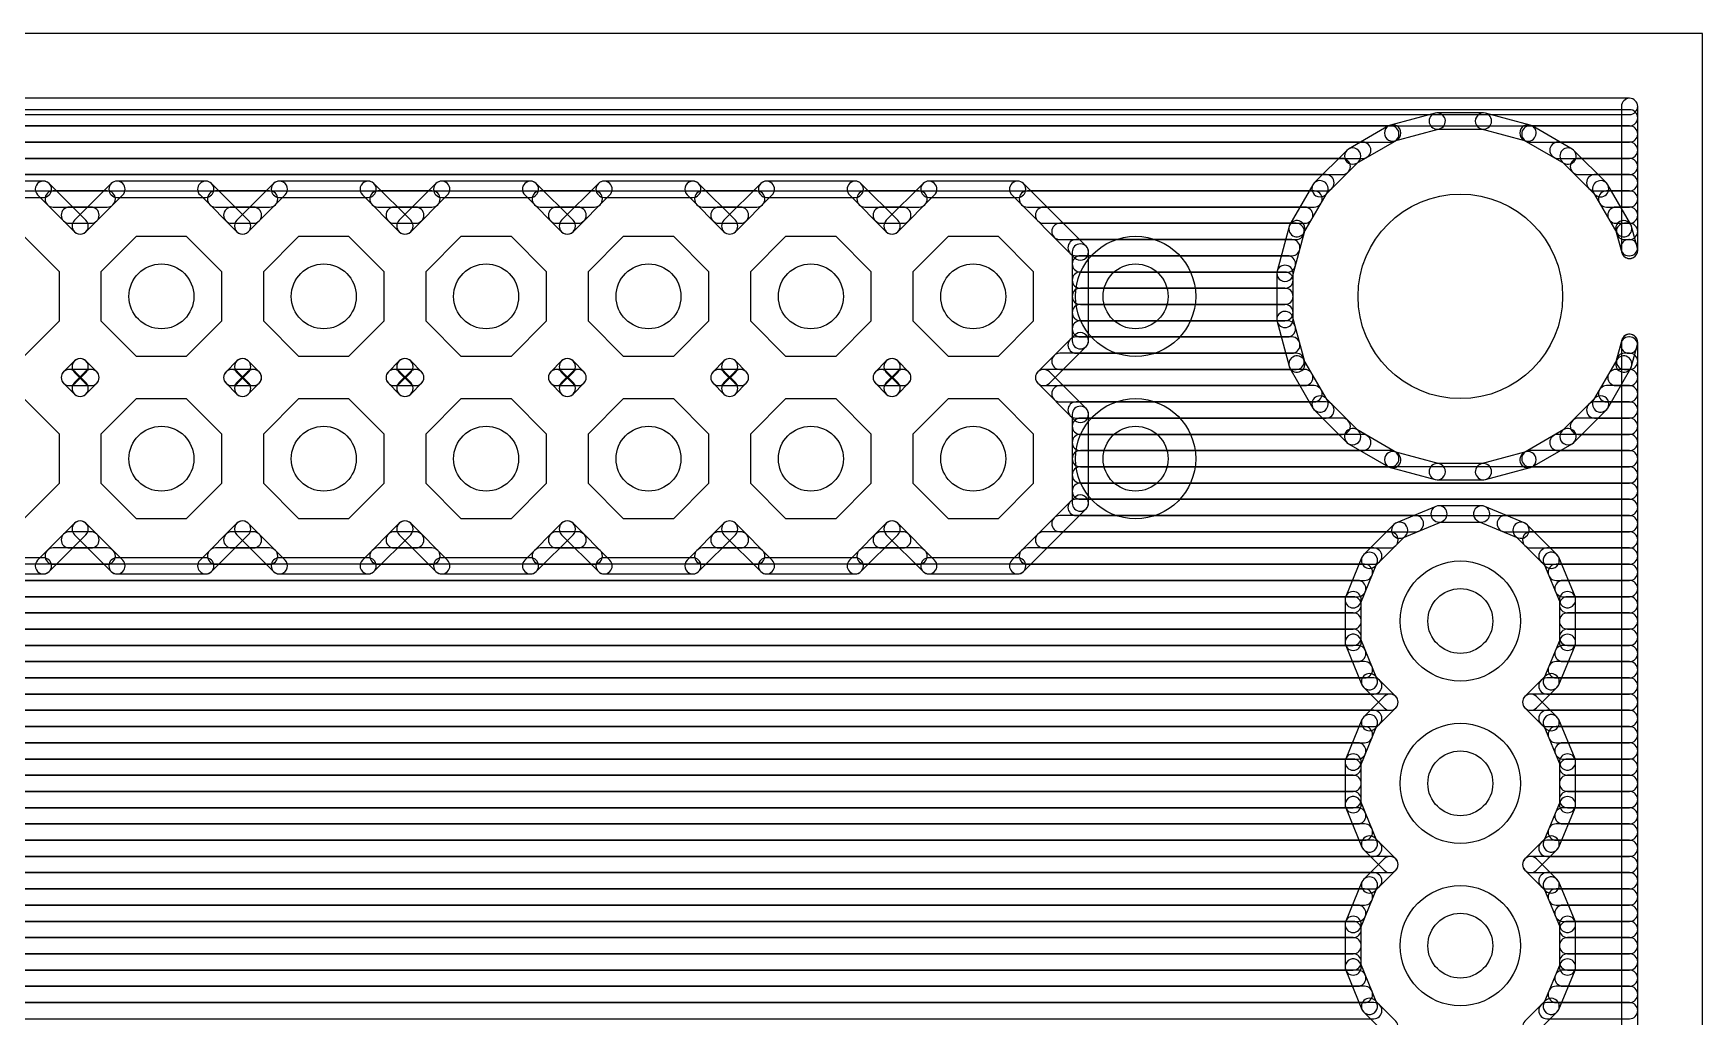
# Model space of a CAD drawing. Extents: x 5 to 83, y -5 to 101.
# Drawn here: x 56.42 to 82.53, y 85.25 to 100.64 of the extents above; entities that cross this region are included whole.
import ezdxf

# ---------------------------------------------------------------- set-up
doc = ezdxf.new("R2010")
doc.units = 0
for name, color, linetype in [('16', 175, 'CONTINUOUS'), ('17', 82, 'CONTINUOUS'), ('20', 30, 'CONTINUOUS'), ('44', 253, 'CONTINUOUS')]:
    doc.layers.add(name, color=color, linetype=linetype)

# ---------------------------------------------------------------- blocks, each defined once
blk = doc.blocks.new('OCTAGONP')
blk.add_lwpolyline([(-0.5, -0.2071), (-0.5, 0.2071), (-0.2071, 0.5), (0.2071, 0.5), (0.5, 0.2071), (0.5, -0.2071), (0.2071, -0.5), (-0.2071, -0.5)], close=True)
blk = doc.blocks.new('ROUNDP')
blk.add_circle((0, 0), 0.5)

msp = doc.modelspace()

# ---------------------------------------------------------------- linework, layer by layer
at = {"layer": '16'}
for points in [[(6.35, 99.365), (81.387, 99.365, 1), (81.387, 99.619), (6.35, 99.619, 1)], [(81.26, 99.492), (81.26, 97.2394, 1), (81.514, 97.2394), (81.514, 99.492, 1)], [(6.35, 99.187), (81.387, 99.187, 1), (81.387, 99.441), (6.35, 99.441, 1)], [(78.346, 99.3857), (77.6484, 99.1987, 1), (77.7141, 98.9534), (78.4117, 99.1403, 1)], [(79.1011, 99.39), (78.3789, 99.39, 1), (78.3789, 99.136), (79.1011, 99.136, 1)], [(79.8316, 99.1987), (79.134, 99.3857, 1), (79.0683, 99.1403), (79.7659, 98.9534, 1)], [(6.35, 98.933), (77.6534, 98.933, 1), (77.6534, 99.187), (6.35, 99.187, 1)], [(77.6177, 99.1861), (76.9923, 98.8249, 1), (77.1193, 98.605), (77.7447, 98.9661, 1)], [(80.4877, 98.8249), (79.8623, 99.1861, 1), (79.7353, 98.9661), (80.3607, 98.605, 1)], [(79.8266, 98.933), (81.387, 98.933, 1), (81.387, 99.187), (79.8266, 99.187, 1)], [(6.35, 98.679), (77.2135, 98.679, 1), (77.2135, 98.933), (6.35, 98.933, 1)], [(76.966, 98.8047), (76.4553, 98.294, 1), (76.6349, 98.1144), (77.1456, 98.6251, 1)], [(80.2665, 98.679), (81.387, 98.679, 1), (81.387, 98.933), (80.2665, 98.933, 1)], [(81.0247, 98.294), (80.514, 98.8047, 1), (80.3344, 98.6251), (80.8451, 98.1144, 1)], [(6.35, 98.425), (76.8928, 98.425, 1), (76.8928, 98.679), (6.35, 98.679, 1)], [(80.5872, 98.425), (81.387, 98.425, 1), (81.387, 98.679), (80.5872, 98.679, 1)], [(6.35, 98.171), (76.6388, 98.171, 1), (76.6388, 98.425), (6.35, 98.425, 1)], [(56.5744, 98.3234), (55.1856, 98.3234, 1), (55.1856, 98.0694), (56.5744, 98.0694, 1)], [(57.2398, 97.7106), (56.6642, 98.2862, 1), (56.4846, 98.1066), (57.0602, 97.531, 1)], [(57.6358, 98.2862), (57.0602, 97.7106, 1), (57.2398, 97.531), (57.8154, 98.1066, 1)], [(59.1144, 98.3234), (57.7256, 98.3234, 1), (57.7256, 98.0694), (59.1144, 98.0694, 1)], [(59.7798, 97.7106), (59.2042, 98.2862, 1), (59.0246, 98.1066), (59.6002, 97.531, 1)], [(60.1758, 98.2862), (59.6002, 97.7106, 1), (59.7798, 97.531), (60.3554, 98.1066, 1)], [(61.6544, 98.3234), (60.2656, 98.3234, 1), (60.2656, 98.0694), (61.6544, 98.0694, 1)], [(62.3198, 97.7106), (61.7442, 98.2862, 1), (61.5646, 98.1066), (62.1402, 97.531, 1)], [(62.7158, 98.2862), (62.1402, 97.7106, 1), (62.3198, 97.531), (62.8954, 98.1066, 1)], [(64.1944, 98.3234), (62.8056, 98.3234, 1), (62.8056, 98.0694), (64.1944, 98.0694, 1)], [(64.8598, 97.7106), (64.2842, 98.2862, 1), (64.1046, 98.1066), (64.6802, 97.531, 1)], [(65.2558, 98.2862), (64.6802, 97.7106, 1), (64.8598, 97.531), (65.4354, 98.1066, 1)], [(66.7344, 98.3234), (65.3456, 98.3234, 1), (65.3456, 98.0694), (66.7344, 98.0694, 1)], [(67.3998, 97.7106), (66.8242, 98.2862, 1), (66.6446, 98.1066), (67.2202, 97.531, 1)], [(67.7958, 98.2862), (67.2202, 97.7106, 1), (67.3998, 97.531), (67.9754, 98.1066, 1)], [(69.2744, 98.3234), (67.8856, 98.3234, 1), (67.8856, 98.0694), (69.2744, 98.0694, 1)], [(69.9398, 97.7106), (69.3642, 98.2862, 1), (69.1846, 98.1066), (69.7602, 97.531, 1)], [(70.3358, 98.2862), (69.7602, 97.7106, 1), (69.9398, 97.531), (70.5154, 98.1066, 1)], [(71.8144, 98.3234), (70.4256, 98.3234, 1), (70.4256, 98.0694), (71.8144, 98.0694, 1)], [(72.8862, 97.3042), (71.9042, 98.2862, 1), (71.7246, 98.1066), (72.7066, 97.1246, 1)], [(76.4351, 98.2677), (76.0739, 97.6423, 1), (76.2939, 97.5153), (76.655, 98.1407, 1)], [(80.8412, 98.171), (81.387, 98.171, 1), (81.387, 98.425), (80.8412, 98.425, 1)], [(81.4061, 97.6423), (81.0449, 98.2677, 1), (80.825, 98.1407), (81.1861, 97.5153, 1)], [(56.7268, 97.917), (57.5732, 97.917, 1), (57.5732, 98.171), (56.7268, 98.171, 1)], [(59.2668, 97.917), (60.1132, 97.917, 1), (60.1132, 98.171), (59.2668, 98.171, 1)], [(61.8068, 97.917), (62.6532, 97.917, 1), (62.6532, 98.171), (61.8068, 98.171, 1)], [(64.3468, 97.917), (65.1932, 97.917, 1), (65.1932, 98.171), (64.3468, 98.171, 1)], [(66.8868, 97.917), (67.7332, 97.917, 1), (67.7332, 98.171), (66.8868, 98.171, 1)], [(69.4268, 97.917), (70.2732, 97.917, 1), (70.2732, 98.171), (69.4268, 98.171, 1)], [(71.9668, 97.917), (76.4525, 97.917, 1), (76.4525, 98.171), (71.9668, 98.171, 1)], [(81.0275, 97.917), (81.387, 97.917, 1), (81.387, 98.171), (81.0275, 98.171, 1)], [(56.9808, 97.663), (57.3192, 97.663, 1), (57.3192, 97.917), (56.9808, 97.917, 1)], [(59.5208, 97.663), (59.8592, 97.663, 1), (59.8592, 97.917), (59.5208, 97.917, 1)], [(62.0608, 97.663), (62.3992, 97.663, 1), (62.3992, 97.917), (62.0608, 97.917, 1)], [(64.6008, 97.663), (64.9392, 97.663, 1), (64.9392, 97.917), (64.6008, 97.917, 1)], [(67.1408, 97.663), (67.4792, 97.663, 1), (67.4792, 97.917), (67.1408, 97.917, 1)], [(69.6808, 97.663), (70.0192, 97.663, 1), (70.0192, 97.917), (69.6808, 97.917, 1)], [(72.2208, 97.663), (76.3059, 97.663, 1), (76.3059, 97.917), (72.2208, 97.917, 1)], [(72.4748, 97.409), (76.1725, 97.409, 1), (76.1725, 97.663), (72.4748, 97.663, 1)], [(76.0613, 97.6116), (75.8743, 96.914, 1), (76.1197, 96.8483), (76.3066, 97.5459, 1)], [(81.1741, 97.663), (81.387, 97.663, 1), (81.387, 97.917), (81.1741, 97.917, 1)], [(81.5097, 97.2722), (81.4187, 97.6116, 1), (81.1734, 97.5459), (81.2643, 97.2065, 1)], [(81.3075, 97.409), (81.387, 97.409, 1), (81.387, 97.663), (81.3075, 97.663, 1)], [(72.7288, 97.155), (76.1044, 97.155, 1), (76.1044, 97.409), (72.7288, 97.409, 1)], [(81.3756, 97.155), (81.387, 97.155, 1), (81.387, 97.409), (81.3756, 97.409, 1)], [(72.9234, 95.8256), (72.9234, 97.2144, 1), (72.6694, 97.2144), (72.6694, 95.8256, 1)], [(72.7964, 96.901), (76.0364, 96.901, 1), (76.0364, 97.155), (72.7964, 97.155, 1)], [(72.7964, 96.647), (75.997, 96.647, 1), (75.997, 96.901), (72.7964, 96.901, 1)], [(75.87, 96.8811), (75.87, 96.1589, 1), (76.124, 96.1589), (76.124, 96.8811, 1)], [(72.7964, 96.393), (75.997, 96.393, 1), (75.997, 96.647), (72.7964, 96.647, 1)], [(72.7964, 96.139), (75.997, 96.139, 1), (75.997, 96.393), (72.7964, 96.393, 1)], [(72.7964, 95.885), (76.0364, 95.885, 1), (76.0364, 96.139), (72.7964, 96.139, 1)], [(75.8743, 96.126), (76.0613, 95.4284, 1), (76.3066, 95.4941), (76.1197, 96.1917, 1)], [(72.3106, 95.1602), (72.8862, 95.7358, 1), (72.7066, 95.9154), (72.131, 95.3398, 1)], [(72.7288, 95.631), (76.1044, 95.631, 1), (76.1044, 95.885), (72.7288, 95.885, 1)], [(81.4187, 95.4284), (81.5097, 95.7678, 1), (81.2643, 95.8335), (81.1734, 95.4941, 1)], [(81.3756, 95.631), (81.387, 95.631, 1), (81.387, 95.885), (81.3756, 95.885, 1)], [(81.26, 95.8006), (81.26, 14.6894, 1), (81.514, 14.6894), (81.514, 95.8006, 1)], [(72.4748, 95.377), (76.1725, 95.377, 1), (76.1725, 95.631), (72.4748, 95.631, 1)], [(76.0739, 95.3977), (76.4351, 94.7723, 1), (76.655, 94.8993), (76.2939, 95.5247, 1)], [(81.0449, 94.7723), (81.4061, 95.3977, 1), (81.1861, 95.5247), (80.825, 94.8993, 1)], [(81.3075, 95.377), (81.387, 95.377, 1), (81.387, 95.631), (81.3075, 95.631, 1)], [(57.0706, 95.1602), (57.2398, 95.3294, 1), (57.0602, 95.509), (56.891, 95.3398, 1)], [(57.2398, 95.1706), (57.0706, 95.3398, 1), (56.891, 95.1602), (57.0602, 94.991, 1)], [(56.9808, 95.123), (57.3192, 95.123, 1), (57.3192, 95.377), (56.9808, 95.377, 1)], [(57.0602, 95.3294), (57.2294, 95.1602, 1), (57.409, 95.3398), (57.2398, 95.509, 1)], [(57.2294, 95.3398), (57.0602, 95.1706, 1), (57.2398, 94.991), (57.409, 95.1602, 1)], [(59.6106, 95.1602), (59.7798, 95.3294, 1), (59.6002, 95.509), (59.431, 95.3398, 1)], [(59.7798, 95.1706), (59.6106, 95.3398, 1), (59.431, 95.1602), (59.6002, 94.991, 1)], [(59.5208, 95.123), (59.8592, 95.123, 1), (59.8592, 95.377), (59.5208, 95.377, 1)], [(59.6002, 95.3294), (59.7694, 95.1602, 1), (59.949, 95.3398), (59.7798, 95.509, 1)], [(59.7694, 95.3398), (59.6002, 95.1706, 1), (59.7798, 94.991), (59.949, 95.1602, 1)], [(62.1506, 95.1602), (62.3198, 95.3294, 1), (62.1402, 95.509), (61.971, 95.3398, 1)], [(62.3198, 95.1706), (62.1506, 95.3398, 1), (61.971, 95.1602), (62.1402, 94.991, 1)], [(62.0608, 95.123), (62.3992, 95.123, 1), (62.3992, 95.377), (62.0608, 95.377, 1)], [(62.1402, 95.3294), (62.3094, 95.1602, 1), (62.489, 95.3398), (62.3198, 95.509, 1)], [(62.3094, 95.3398), (62.1402, 95.1706, 1), (62.3198, 94.991), (62.489, 95.1602, 1)], [(64.6906, 95.1602), (64.8598, 95.3294, 1), (64.6802, 95.509), (64.511, 95.3398, 1)], [(64.8598, 95.1706), (64.6906, 95.3398, 1), (64.511, 95.1602), (64.6802, 94.991, 1)], [(64.6008, 95.123), (64.9392, 95.123, 1), (64.9392, 95.377), (64.6008, 95.377, 1)], [(64.6802, 95.3294), (64.8494, 95.1602, 1), (65.029, 95.3398), (64.8598, 95.509, 1)], [(64.8494, 95.3398), (64.6802, 95.1706, 1), (64.8598, 94.991), (65.029, 95.1602, 1)], [(67.2306, 95.1602), (67.3998, 95.3294, 1), (67.2202, 95.509), (67.051, 95.3398, 1)], [(67.3998, 95.1706), (67.2306, 95.3398, 1), (67.051, 95.1602), (67.2202, 94.991, 1)], [(67.1408, 95.123), (67.4792, 95.123, 1), (67.4792, 95.377), (67.1408, 95.377, 1)], [(67.2202, 95.3294), (67.3894, 95.1602, 1), (67.569, 95.3398), (67.3998, 95.509, 1)], [(67.3894, 95.3398), (67.2202, 95.1706, 1), (67.3998, 94.991), (67.569, 95.1602, 1)], [(69.7706, 95.1602), (69.9398, 95.3294, 1), (69.7602, 95.509), (69.591, 95.3398, 1)], [(69.9398, 95.1706), (69.7706, 95.3398, 1), (69.591, 95.1602), (69.7602, 94.991, 1)], [(69.6808, 95.123), (70.0192, 95.123, 1), (70.0192, 95.377), (69.6808, 95.377, 1)], [(69.7602, 95.3294), (69.9294, 95.1602, 1), (70.109, 95.3398), (69.9398, 95.509, 1)], [(69.9294, 95.3398), (69.7602, 95.1706, 1), (69.9398, 94.991), (70.109, 95.1602, 1)], [(72.8862, 94.7642), (72.3106, 95.3398, 1), (72.131, 95.1602), (72.7066, 94.5846, 1)], [(72.2208, 95.123), (76.3059, 95.123, 1), (76.3059, 95.377), (72.2208, 95.377, 1)], [(81.1741, 95.123), (81.387, 95.123, 1), (81.387, 95.377), (81.1741, 95.377, 1)], [(72.4748, 94.869), (76.4525, 94.869, 1), (76.4525, 95.123), (72.4748, 95.123, 1)], [(81.0275, 94.869), (81.387, 94.869, 1), (81.387, 95.123), (81.0275, 95.123, 1)], [(72.7288, 94.615), (76.6388, 94.615, 1), (76.6388, 94.869), (72.7288, 94.869, 1)], [(72.9234, 93.2856), (72.9234, 94.6744, 1), (72.6694, 94.6744), (72.6694, 93.2856, 1)], [(76.4553, 94.746), (76.966, 94.2353, 1), (77.1456, 94.4149), (76.6349, 94.9256, 1)], [(80.514, 94.2353), (81.0247, 94.746, 1), (80.8451, 94.9256), (80.3344, 94.4149, 1)], [(80.8412, 94.615), (81.387, 94.615, 1), (81.387, 94.869), (80.8412, 94.869, 1)], [(72.7964, 94.361), (76.8928, 94.361, 1), (76.8928, 94.615), (72.7964, 94.615, 1)], [(80.5872, 94.361), (81.387, 94.361, 1), (81.387, 94.615), (80.5872, 94.615, 1)], [(72.7964, 94.107), (77.2135, 94.107, 1), (77.2135, 94.361), (72.7964, 94.361, 1)], [(76.9923, 94.2151), (77.6177, 93.8539, 1), (77.7447, 94.0739), (77.1193, 94.435, 1)], [(79.8623, 93.8539), (80.4877, 94.2151, 1), (80.3607, 94.435), (79.7353, 94.0739, 1)], [(80.2665, 94.107), (81.387, 94.107, 1), (81.387, 94.361), (80.2665, 94.361, 1)], [(72.7964, 93.853), (77.6534, 93.853, 1), (77.6534, 94.107), (72.7964, 94.107, 1)], [(77.6484, 93.8413), (78.346, 93.6543, 1), (78.4117, 93.8997), (77.7141, 94.0866, 1)], [(79.134, 93.6543), (79.8316, 93.8413, 1), (79.7659, 94.0866), (79.0683, 93.8997, 1)], [(79.8266, 93.853), (81.387, 93.853, 1), (81.387, 94.107), (79.8266, 94.107, 1)], [(72.7964, 93.599), (81.387, 93.599, 1), (81.387, 93.853), (72.7964, 93.853, 1)], [(78.3789, 93.65), (79.1011, 93.65, 1), (79.1011, 93.904), (78.3789, 93.904, 1)], [(72.7964, 93.345), (81.387, 93.345, 1), (81.387, 93.599), (72.7964, 93.599, 1)], [(71.9042, 92.2138), (72.8862, 93.1958, 1), (72.7066, 93.3754), (71.7246, 92.3934, 1)], [(72.7288, 93.091), (81.387, 93.091, 1), (81.387, 93.345), (72.7288, 93.345, 1)], [(78.3579, 93.2337), (77.7418, 92.9785, 1), (77.839, 92.7438), (78.4551, 92.9991, 1)], [(79.0735, 93.2434), (78.4065, 93.2434, 1), (78.4065, 92.9894), (79.0735, 92.9894, 1)], [(79.7382, 92.9785), (79.1221, 93.2337, 1), (79.0249, 92.9991), (79.641, 92.7438, 1)], [(56.6642, 92.2138), (57.2398, 92.7894, 1), (57.0602, 92.969), (56.4846, 92.3934, 1)], [(57.0602, 92.7894), (57.6358, 92.2138, 1), (57.8154, 92.3934), (57.2398, 92.969, 1)], [(59.2042, 92.2138), (59.7798, 92.7894, 1), (59.6002, 92.969), (59.0246, 92.3934, 1)], [(59.6002, 92.7894), (60.1758, 92.2138, 1), (60.3554, 92.3934), (59.7798, 92.969, 1)], [(61.7442, 92.2138), (62.3198, 92.7894, 1), (62.1402, 92.969), (61.5646, 92.3934, 1)], [(62.1402, 92.7894), (62.7158, 92.2138, 1), (62.8954, 92.3934), (62.3198, 92.969, 1)], [(64.2842, 92.2138), (64.8598, 92.7894, 1), (64.6802, 92.969), (64.1046, 92.3934, 1)], [(64.6802, 92.7894), (65.2558, 92.2138, 1), (65.4354, 92.3934), (64.8598, 92.969, 1)], [(66.8242, 92.2138), (67.3998, 92.7894, 1), (67.2202, 92.969), (66.6446, 92.3934, 1)], [(67.2202, 92.7894), (67.7958, 92.2138, 1), (67.9754, 92.3934), (67.3998, 92.969, 1)], [(69.3642, 92.2138), (69.9398, 92.7894, 1), (69.7602, 92.969), (69.1846, 92.3934, 1)], [(69.7602, 92.7894), (70.3358, 92.2138, 1), (70.5154, 92.3934), (69.9398, 92.969, 1)], [(72.4748, 92.837), (78.0386, 92.837, 1), (78.0386, 93.091), (72.4748, 93.091, 1)], [(77.7006, 92.951), (77.229, 92.4794, 1), (77.4086, 92.2998), (77.8802, 92.7714, 1)], [(79.4414, 92.837), (81.387, 92.837, 1), (81.387, 93.091), (79.4414, 93.091, 1)], [(80.251, 92.4794), (79.7794, 92.951, 1), (79.5998, 92.7714), (80.0714, 92.2998, 1)], [(56.9808, 92.583), (57.3192, 92.583, 1), (57.3192, 92.837), (56.9808, 92.837, 1)], [(59.5208, 92.583), (59.8592, 92.583, 1), (59.8592, 92.837), (59.5208, 92.837, 1)], [(62.0608, 92.583), (62.3992, 92.583, 1), (62.3992, 92.837), (62.0608, 92.837, 1)], [(64.6008, 92.583), (64.9392, 92.583, 1), (64.9392, 92.837), (64.6008, 92.837, 1)], [(67.1408, 92.583), (67.4792, 92.583, 1), (67.4792, 92.837), (67.1408, 92.837, 1)], [(69.6808, 92.583), (70.0192, 92.583, 1), (70.0192, 92.837), (69.6808, 92.837, 1)], [(72.2208, 92.583), (77.6392, 92.583, 1), (77.6392, 92.837), (72.2208, 92.837, 1)], [(79.8408, 92.583), (81.387, 92.583, 1), (81.387, 92.837), (79.8408, 92.837, 1)], [(56.7268, 92.329), (57.5732, 92.329, 1), (57.5732, 92.583), (56.7268, 92.583, 1)], [(59.2668, 92.329), (60.1132, 92.329, 1), (60.1132, 92.583), (59.2668, 92.583, 1)], [(61.8068, 92.329), (62.6532, 92.329, 1), (62.6532, 92.583), (61.8068, 92.583, 1)], [(64.3468, 92.329), (65.1932, 92.329, 1), (65.1932, 92.583), (64.3468, 92.583, 1)], [(66.8868, 92.329), (67.7332, 92.329, 1), (67.7332, 92.583), (66.8868, 92.583, 1)], [(69.4268, 92.329), (70.2732, 92.329, 1), (70.2732, 92.583), (69.4268, 92.583, 1)], [(71.9668, 92.329), (77.3852, 92.329, 1), (77.3852, 92.583), (71.9668, 92.583, 1)], [(77.2015, 92.4382), (76.9463, 91.8221, 1), (77.1809, 91.7249), (77.4361, 92.341, 1)], [(80.0948, 92.329), (81.387, 92.329, 1), (81.387, 92.583), (80.0948, 92.583, 1)], [(80.5337, 91.8221), (80.2785, 92.4382, 1), (80.0438, 92.341), (80.2991, 91.7249, 1)], [(32.3272, 92.075), (77.2411, 92.075, 1), (77.2411, 92.329), (32.3272, 92.329, 1)], [(55.1856, 92.1766), (56.5744, 92.1766, 1), (56.5744, 92.4306), (55.1856, 92.4306, 1)], [(57.7256, 92.1766), (59.1144, 92.1766, 1), (59.1144, 92.4306), (57.7256, 92.4306, 1)], [(60.2656, 92.1766), (61.6544, 92.1766, 1), (61.6544, 92.4306), (60.2656, 92.4306, 1)], [(62.8056, 92.1766), (64.1944, 92.1766, 1), (64.1944, 92.4306), (62.8056, 92.4306, 1)], [(65.3456, 92.1766), (66.7344, 92.1766, 1), (66.7344, 92.4306), (65.3456, 92.4306, 1)], [(67.8856, 92.1766), (69.2744, 92.1766, 1), (69.2744, 92.4306), (67.8856, 92.4306, 1)], [(70.4256, 92.1766), (71.8144, 92.1766, 1), (71.8144, 92.4306), (70.4256, 92.4306, 1)], [(80.2389, 92.075), (81.387, 92.075, 1), (81.387, 92.329), (80.2389, 92.329, 1)], [(32.5812, 91.821), (77.1359, 91.821, 1), (77.1359, 92.075), (32.5812, 92.075, 1)], [(80.3441, 91.821), (81.387, 91.821, 1), (81.387, 92.075), (80.3441, 92.075, 1)], [(32.7675, 91.567), (77.0636, 91.567, 1), (77.0636, 91.821), (32.7675, 91.821, 1)], [(76.9366, 91.7735), (76.9366, 91.1065, 1), (77.1906, 91.1065), (77.1906, 91.7735, 1)], [(80.5434, 91.1065), (80.5434, 91.7735, 1), (80.2894, 91.7735), (80.2894, 91.1065, 1)], [(80.4164, 91.567), (81.387, 91.567, 1), (81.387, 91.821), (80.4164, 91.821, 1)], [(32.9141, 91.313), (77.0636, 91.313, 1), (77.0636, 91.567), (32.9141, 91.567, 1)], [(80.4164, 91.313), (81.387, 91.313, 1), (81.387, 91.567), (80.4164, 91.567, 1)], [(33.0475, 91.059), (77.0636, 91.059, 1), (77.0636, 91.313), (33.0475, 91.313, 1)], [(76.9463, 91.0579), (77.2015, 90.4418, 1), (77.4361, 90.539), (77.1809, 91.1551, 1)], [(80.2785, 90.4418), (80.5337, 91.0579, 1), (80.2991, 91.1551), (80.0438, 90.539, 1)], [(80.4164, 91.059), (81.387, 91.059, 1), (81.387, 91.313), (80.4164, 91.313, 1)], [(33.1156, 90.805), (77.1359, 90.805, 1), (77.1359, 91.059), (33.1156, 91.059, 1)], [(80.3441, 90.805), (81.387, 90.805, 1), (81.387, 91.059), (80.3441, 91.059, 1)], [(33.1836, 90.551), (77.2411, 90.551, 1), (77.2411, 90.805), (33.1836, 90.805, 1)], [(77.229, 90.4006), (77.5494, 90.0802, 1), (77.729, 90.2598), (77.4086, 90.5802, 1)], [(79.9306, 90.0802), (80.251, 90.4006, 1), (80.0714, 90.5802), (79.751, 90.2598, 1)], [(80.2389, 90.551), (81.387, 90.551, 1), (81.387, 90.805), (80.2389, 90.805, 1)], [(33.223, 90.297), (77.3852, 90.297, 1), (77.3852, 90.551), (33.223, 90.551, 1)], [(80.0948, 90.297), (81.387, 90.297, 1), (81.387, 90.551), (80.0948, 90.551, 1)], [(33.223, 90.043), (77.6392, 90.043, 1), (77.6392, 90.297), (33.223, 90.297, 1)], [(77.5494, 90.2598), (77.229, 89.9394, 1), (77.4086, 89.7598), (77.729, 90.0802, 1)], [(80.251, 89.9394), (79.9306, 90.2598, 1), (79.751, 90.0802), (80.0714, 89.7598, 1)], [(79.8408, 90.043), (81.387, 90.043, 1), (81.387, 90.297), (79.8408, 90.297, 1)], [(33.223, 89.789), (77.3852, 89.789, 1), (77.3852, 90.043), (33.223, 90.043, 1)], [(77.2015, 89.8982), (76.9463, 89.2821, 1), (77.1809, 89.1849), (77.4361, 89.801, 1)], [(80.0948, 89.789), (81.387, 89.789, 1), (81.387, 90.043), (80.0948, 90.043, 1)], [(80.5337, 89.2821), (80.2785, 89.8982, 1), (80.0438, 89.801), (80.2991, 89.1849, 1)], [(33.1836, 89.535), (77.2411, 89.535, 1), (77.2411, 89.789), (33.1836, 89.789, 1)], [(80.2389, 89.535), (81.387, 89.535, 1), (81.387, 89.789), (80.2389, 89.789, 1)], [(33.1156, 89.281), (77.1359, 89.281, 1), (77.1359, 89.535), (33.1156, 89.535, 1)], [(76.9366, 89.2335), (76.9366, 88.5665, 1), (77.1906, 88.5665), (77.1906, 89.2335, 1)], [(80.3441, 89.281), (81.387, 89.281, 1), (81.387, 89.535), (80.3441, 89.535, 1)], [(80.5434, 88.5665), (80.5434, 89.2335, 1), (80.2894, 89.2335), (80.2894, 88.5665, 1)], [(33.0475, 89.027), (77.0636, 89.027, 1), (77.0636, 89.281), (33.0475, 89.281, 1)], [(80.4164, 89.027), (81.387, 89.027, 1), (81.387, 89.281), (80.4164, 89.281, 1)], [(32.9141, 88.773), (77.0636, 88.773, 1), (77.0636, 89.027), (32.9141, 89.027, 1)], [(80.4164, 88.773), (81.387, 88.773, 1), (81.387, 89.027), (80.4164, 89.027, 1)], [(32.7675, 88.519), (77.0636, 88.519, 1), (77.0636, 88.773), (32.7675, 88.773, 1)], [(76.9463, 88.5179), (77.2015, 87.9018, 1), (77.4361, 87.999), (77.1809, 88.6151, 1)], [(80.2785, 87.9018), (80.5337, 88.5179, 1), (80.2991, 88.6151), (80.0438, 87.999, 1)], [(80.4164, 88.519), (81.387, 88.519, 1), (81.387, 88.773), (80.4164, 88.773, 1)], [(32.3272, 88.011), (77.2411, 88.011, 1), (77.2411, 88.265), (32.3272, 88.265, 1)], [(32.5812, 88.265), (77.1359, 88.265, 1), (77.1359, 88.519), (32.5812, 88.519, 1)], [(80.2389, 88.011), (81.387, 88.011, 1), (81.387, 88.265), (80.2389, 88.265, 1)], [(80.3441, 88.265), (81.387, 88.265, 1), (81.387, 88.519), (80.3441, 88.519, 1)], [(53.7975, 87.757), (77.3852, 87.757, 1), (77.3852, 88.011), (53.7975, 88.011, 1)], [(77.229, 87.8606), (77.5494, 87.5402, 1), (77.729, 87.7198), (77.4086, 88.0402, 1)], [(79.9306, 87.5402), (80.251, 87.8606, 1), (80.0714, 88.0402), (79.751, 87.7198, 1)], [(80.0948, 87.757), (81.387, 87.757, 1), (81.387, 88.011), (80.0948, 88.011, 1)], [(53.9559, 87.503), (77.6392, 87.503, 1), (77.6392, 87.757), (53.9559, 87.757, 1)], [(77.5494, 87.7198), (77.229, 87.3994, 1), (77.4086, 87.2198), (77.729, 87.5402, 1)], [(80.251, 87.3994), (79.9306, 87.7198, 1), (79.751, 87.5402), (80.0714, 87.2198, 1)], [(79.8408, 87.503), (81.387, 87.503, 1), (81.387, 87.757), (79.8408, 87.757, 1)], [(54.0004, 87.249), (77.3852, 87.249, 1), (77.3852, 87.503), (54.0004, 87.503, 1)], [(80.0948, 87.249), (81.387, 87.249, 1), (81.387, 87.503), (80.0948, 87.503, 1)], [(54.0004, 86.995), (77.2411, 86.995, 1), (77.2411, 87.249), (54.0004, 87.249, 1)], [(77.2015, 87.3582), (76.9463, 86.7421, 1), (77.1809, 86.6449), (77.4361, 87.261, 1)], [(80.5337, 86.7421), (80.2785, 87.3582, 1), (80.0438, 87.261), (80.2991, 86.6449, 1)], [(80.2389, 86.995), (81.387, 86.995, 1), (81.387, 87.249), (80.2389, 87.249, 1)], [(54.0387, 86.741), (77.1359, 86.741, 1), (77.1359, 86.995), (54.0387, 86.995, 1)], [(80.3441, 86.741), (81.387, 86.741, 1), (81.387, 86.995), (80.3441, 86.995, 1)], [(54.2927, 86.487), (77.0636, 86.487, 1), (77.0636, 86.741), (54.2927, 86.741, 1)], [(76.9366, 86.6935), (76.9366, 86.0265, 1), (77.1906, 86.0265), (77.1906, 86.6935, 1)], [(80.5434, 86.0265), (80.5434, 86.6935, 1), (80.2894, 86.6935), (80.2894, 86.0265, 1)], [(80.4164, 86.487), (81.387, 86.487, 1), (81.387, 86.741), (80.4164, 86.741, 1)], [(54.5467, 86.233), (77.0636, 86.233, 1), (77.0636, 86.487), (54.5467, 86.487, 1)], [(80.4164, 86.233), (81.387, 86.233, 1), (81.387, 86.487), (80.4164, 86.487, 1)], [(54.8007, 85.979), (77.0636, 85.979, 1), (77.0636, 86.233), (54.8007, 86.233, 1)], [(80.4164, 85.979), (81.387, 85.979, 1), (81.387, 86.233), (80.4164, 86.233, 1)], [(55.0547, 85.725), (77.1359, 85.725, 1), (77.1359, 85.979), (55.0547, 85.979, 1)], [(76.9463, 85.9779), (77.2015, 85.3618, 1), (77.4361, 85.459), (77.1809, 86.0751, 1)], [(80.2785, 85.3618), (80.5337, 85.9779, 1), (80.2991, 86.0751), (80.0438, 85.459, 1)], [(80.3441, 85.725), (81.387, 85.725, 1), (81.387, 85.979), (80.3441, 85.979, 1)], [(55.3087, 85.471), (77.2411, 85.471, 1), (77.2411, 85.725), (55.3087, 85.725, 1)], [(80.2389, 85.471), (81.387, 85.471, 1), (81.387, 85.725), (80.2389, 85.725, 1)], [(55.5627, 85.217), (77.3852, 85.217, 1), (77.3852, 85.471), (55.5627, 85.471, 1)], [(77.229, 85.3206), (77.5494, 85.0002, 1), (77.729, 85.1798), (77.4086, 85.5002, 1)], [(79.9306, 85.0002), (80.251, 85.3206, 1), (80.0714, 85.5002), (79.751, 85.1798, 1)], [(80.0948, 85.217), (81.387, 85.217, 1), (81.387, 85.471), (80.0948, 85.471, 1)]]:
    msp.add_lwpolyline(points, format="xyb", close=True, dxfattribs=at)
at = {"layer": '20'}
for p, q in [((82.53, 100.635), (5.08, 100.635)), ((82.53, -5.08), (82.53, 100.635))]:
    msp.add_line(p, q, dxfattribs=at)
msp.add_circle((78.74, 96.52), 1.6, dxfattribs=at)
at = {"layer": '44'}
for centre in [(58.42, 96.52), (60.96, 96.52), (63.5, 96.52), (66.04, 96.52), (68.58, 96.52), (71.12, 96.52), (73.66, 96.52), (58.42, 93.98), (60.96, 93.98), (63.5, 93.98), (66.04, 93.98), (68.58, 93.98), (71.12, 93.98), (73.66, 93.98), (78.74, 91.44), (78.74, 88.9), (78.74, 86.36)]:
    msp.add_circle(centre, 0.508, dxfattribs=at)

# ---------------------------------------------------------------- block references
at = {"layer": '17', "xscale": 1.8796, "yscale": 1.8796, "rotation": 180}
for name, p in [('OCTAGONP', (55.88, 96.52)), ('OCTAGONP', (58.42, 96.52)), ('OCTAGONP', (60.96, 96.52)), ('OCTAGONP', (63.5, 96.52)), ('OCTAGONP', (66.04, 96.52)), ('OCTAGONP', (68.58, 96.52)), ('OCTAGONP', (71.12, 96.52)), ('ROUNDP', (73.66, 96.52)), ('OCTAGONP', (55.88, 93.98)), ('OCTAGONP', (58.42, 93.98)), ('OCTAGONP', (60.96, 93.98)), ('OCTAGONP', (63.5, 93.98)), ('OCTAGONP', (66.04, 93.98)), ('OCTAGONP', (68.58, 93.98)), ('OCTAGONP', (71.12, 93.98)), ('ROUNDP', (73.66, 93.98)), ('ROUNDP', (78.74, 91.44)), ('ROUNDP', (78.74, 88.9)), ('ROUNDP', (78.74, 86.36))]:
    msp.add_blockref(name, p, dxfattribs=at)

doc.saveas('drawing.dxf')
